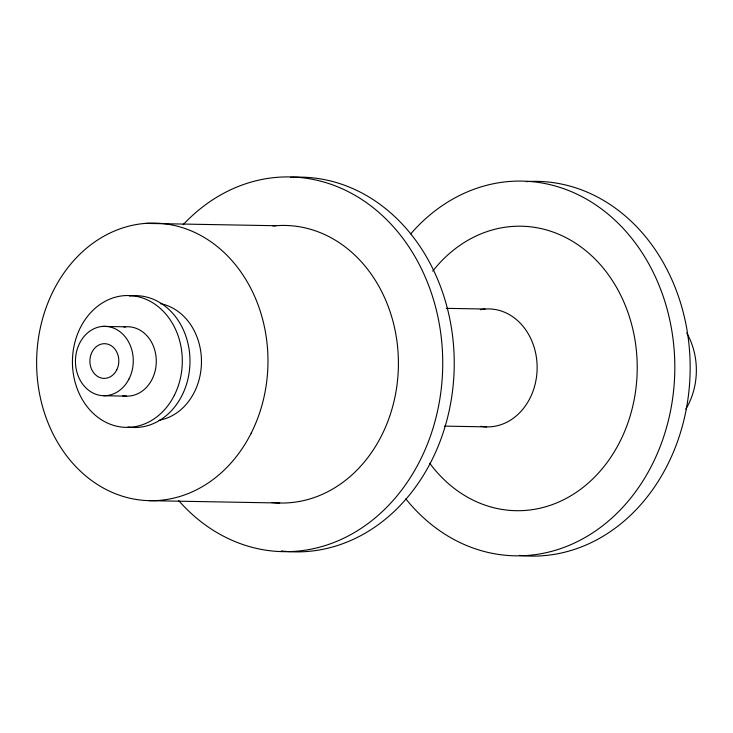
<?xml version="1.0" encoding="UTF-8"?>
<svg xmlns="http://www.w3.org/2000/svg" width="733" height="733" viewBox="0 0 733 733"><rect width="100%" height="100%" fill="white"/><g stroke="black" fill="none" stroke-linecap="round" stroke-linejoin="round"><path stroke-width="1.1" d="M145.519 223.391L275.947 225.727M446.269 308.346L485.081 309.033M102.657 326.405L125.673 326.817M103.6 395.728L126.617 396.141M444.445 426.12L486.685 426.881M149.285 500.666L279.713 503.003M686.684 332.929A65.933 54.938 -89 0 1 685.841 409.096M526.331 181.637A187.391 156.147 -89 0 1 690.129 371.668A187.391 156.147 -89 0 1 519.395 555.394M410.727 233.891A187.391 156.147 -89 0 1 631.516 238.051A187.391 156.147 -89 0 1 626.596 503.012A187.391 156.147 -89 0 1 405.807 498.852M432.727 271.109A142.275 118.563 -89 0 1 602.81 267.572A142.275 118.563 -89 0 1 599.704 471.658A142.275 118.563 -89 0 1 429.795 463.329M480.326 309.692A58.988 49.157 -89 0 1 537.133 367.251A58.988 49.157 -89 0 1 480.756 426.304M290.415 177.413A187.391 156.147 -89 0 1 454.176 368.781A187.391 156.147 -89 0 1 281.261 550.923M183.113 224.756A187.391 156.147 -89 0 1 400.594 235.357A187.391 156.147 -89 0 1 396.452 496.58A187.391 156.147 -89 0 1 178.742 500.676M272.942 226.011A138.803 115.667 -89 0 1 398.413 363.935A138.803 115.667 -89 0 1 271.916 502.499M160.39 303.645A58.988 49.157 -89 0 1 201.465 362.294A58.988 49.157 -89 0 1 159.088 420.266M129.411 296.05A65.933 54.938 -89 0 1 189.984 362.029A65.933 54.938 -89 0 1 127.963 427.018M123.895 327.028A34.698 28.917 -89 0 1 156.285 361.992A34.698 28.917 -89 0 1 122.622 395.71M251.172 433.176A138.803 115.667 -89 0 0 154.883 223.107A138.803 115.667 -89 0 0 50.87 429.401A138.803 115.667 -89 0 0 251.172 433.176M174.335 395.307A65.933 54.938 -89 0 0 128.596 295.527A65.933 54.938 -89 0 0 79.191 393.511A65.933 54.938 -89 0 0 174.335 395.307M129.072 378.851A34.698 28.917 -89 0 0 105.002 326.341A34.698 28.917 -89 0 0 78.999 377.907A34.698 28.917 -89 0 0 129.072 378.851M116.721 369.945A17.354 14.458 -89 0 0 104.682 343.685A17.354 14.458 -89 0 0 91.68 369.469A17.354 14.458 -89 0 0 116.721 369.945"/></g></svg>
